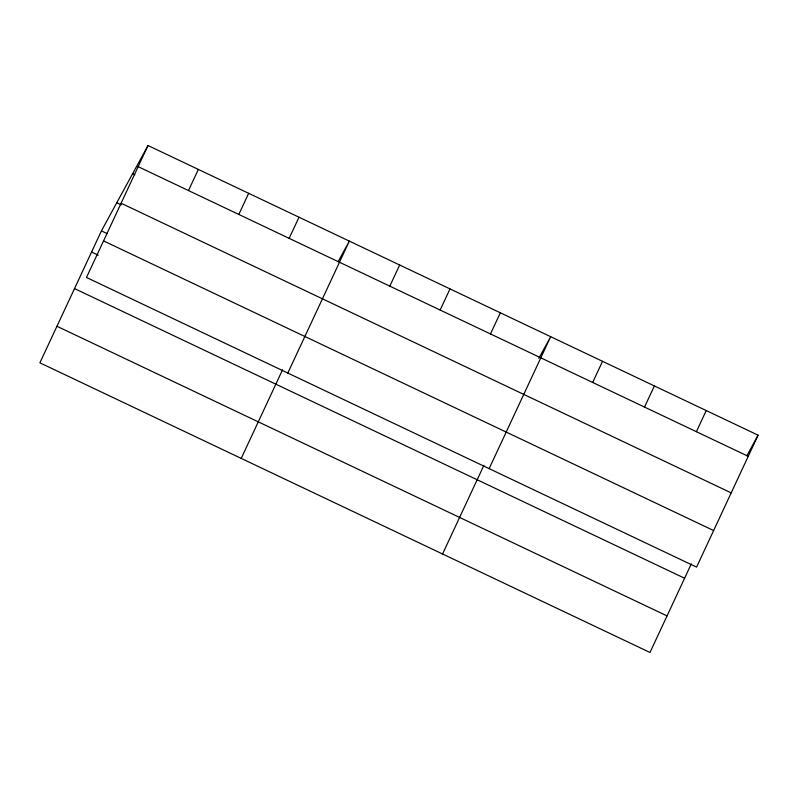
<?xml version="1.0" encoding="UTF-8"?>
<svg xmlns="http://www.w3.org/2000/svg" width="798" height="798" viewBox="0 0 798 798"><rect width="100%" height="100%" fill="white"/><g stroke="black" fill="none" stroke-linecap="round" stroke-linejoin="round"><path stroke-width="1.2" d="M148.009 145.525L86.493 277.465L696.574 567.109L758.1 435.179L148.009 145.525L101.426 230.891L39.9 362.821L649.991 652.475L691.317 563.837M188.488 190.562L198.343 169.425M238.821 214.463L248.677 193.325M289.155 238.353L299.011 217.216M241.225 458.411L282.562 369.773M287.819 373.045L349.344 241.116L338.103 261.694M389.813 286.143L399.678 265.006M440.147 310.043L450.002 288.906M490.481 333.933L500.336 312.806M442.561 553.992L483.887 465.354M489.144 468.635L550.67 336.696L538.84 358.362M592.675 382.451L602.53 361.314M644.525 407.07L654.39 385.933M696.385 431.698L706.24 410.561M746.868 455.758L758.1 435.179M138.154 166.662L748.245 456.316M132.638 173.695L134.872 174.762M121.106 203.231L731.197 492.875M116.797 202.722L121.266 204.847M101.426 230.891L107.012 233.545M103.541 240.896L713.631 530.55M91.561 252.028L98.274 255.21M74.513 288.587L684.604 578.241M56.947 326.262L667.038 615.906"/></g></svg>
